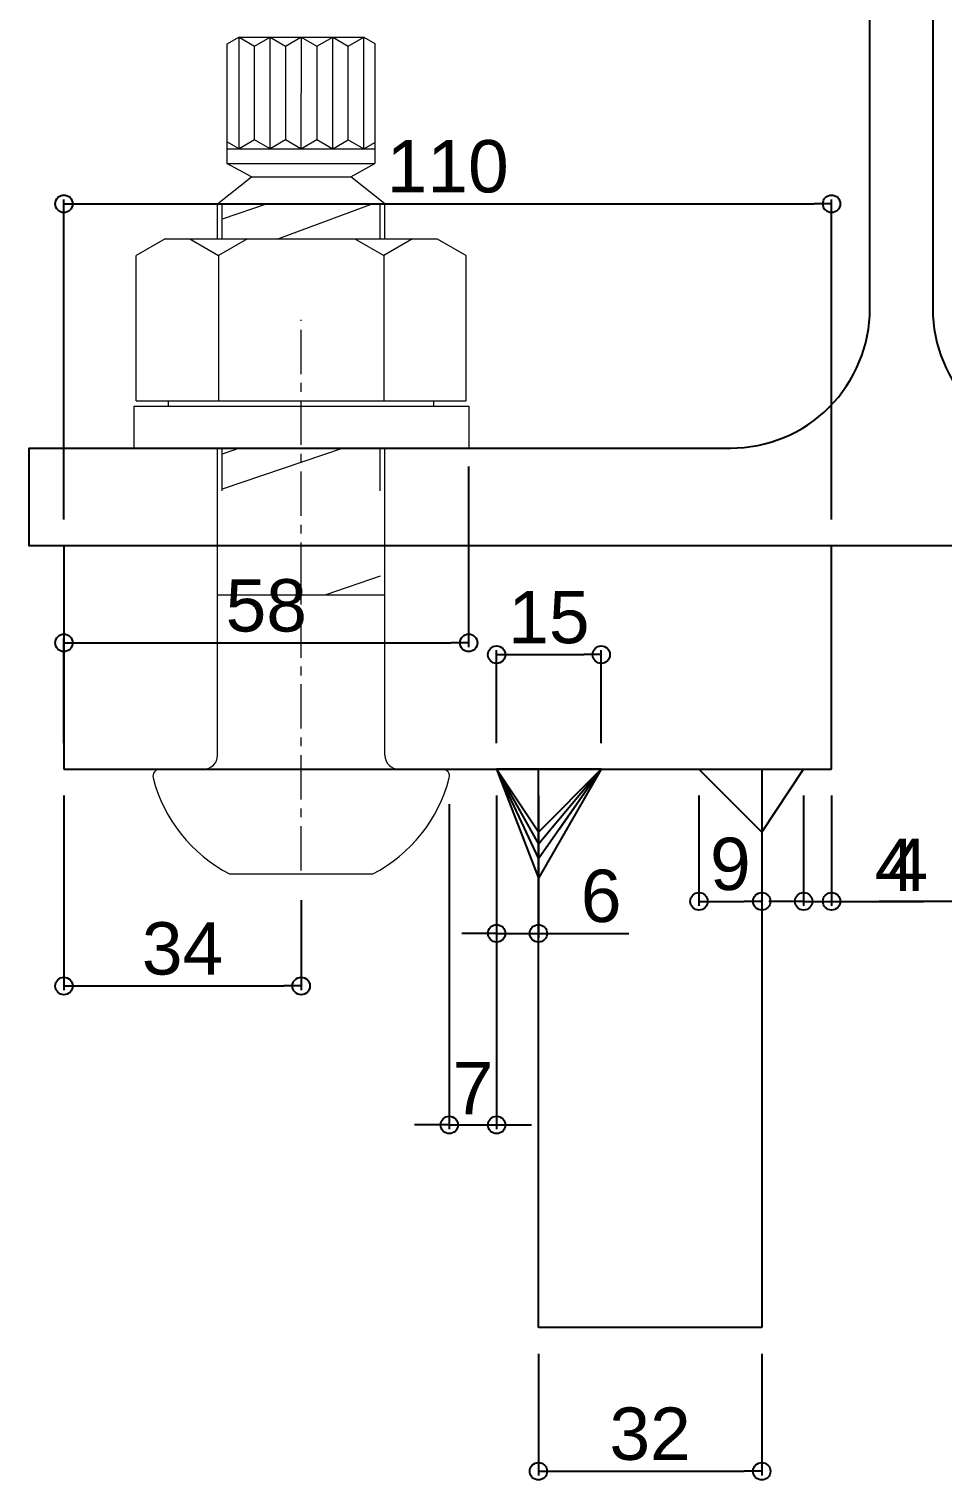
# Model space of a CAD drawing. Header units: millimetres. Extents: x -2880 to 3894, y -2977 to 4857.
# Drawn here: x 1428 to 1559, y -586.5 to -378.6 of the extents above; entities that cross this region are included whole.
import ezdxf

# ---------------------------------------------------------------- set-up
doc = ezdxf.new("R2010")
doc.units = ezdxf.units.MM
doc.header["$MEASUREMENT"] = 0
doc.linetypes.add('CENTER', pattern=[50.8, 31.75, -6.35, 6.35, -6.35])
doc.layers.add('gauge', color=1, linetype='Continuous')
doc.layers.add('KB', color=7, linetype='Continuous')
doc.layers.add('不明1', color=6, linetype='Continuous', lineweight=18)
doc.layers.add('中心線', color=4, linetype='CENTER', lineweight=13)
doc.styles.get("Standard").update_dxf_attribs({"font": 'arial.ttf'})
doc.dimstyles.new('コピー ～ 一般寸法', dxfattribs={"dimscale": 0.5, "dimtxt": 15, "dimasz": 5, "dimexe": 1.25, "dimexo": 7.5, "dimgap": 3, "dimtad": 1, "dimdec": 1, "dimdsep": 46, "dimtxsty": 'Standard', "dimblk": 'ORIGIN', "dimcen": 0, "dimclrd": 256, "dimclre": 256, "dimclrt": 256, "dimadec": 0, "dimazin": 0, "dimtfac": 1, "dimtdec": 1, "dimtmove": 0, "dimatfit": 3, "dimfxl": 0, "dimarcsym": 0})

# ---------------------------------------------------------------- blocks, each defined once
blk = doc.blocks.new('_Origin')
at = {"color": 0, "linetype": 'ByBlock', "lineweight": -2}
blk.add_line((0, 0), (-1, 0), dxfattribs=at)
blk.add_circle((0, 0), 0.5, dxfattribs=at)
blk = doc.blocks.new('*D443')
at = {"layer": 'Defpoints', "color": 0}
for p in [(1500.99, -564.67), (1532.99, -564.67), (1532.99, -585.26)]:
    blk.add_point(p, dxfattribs=at)
at = {"layer": 'KB', "lineweight": -2}
for p, q in [((1500.99, -568.42), (1500.99, -585.89)), ((1532.99, -568.42), (1532.99, -585.89)), ((1503.49, -585.26), (1530.49, -585.26))]:
    blk.add_line(p, q, dxfattribs=at)
at = {"layer": 'KB', "lineweight": -2, "xscale": 2.5, "yscale": 2.5, "zscale": 2.5, "rotation": 180}
blk.add_blockref('_Origin', (1500.99, -585.26), dxfattribs=at)
at = {"layer": 'KB', "lineweight": -2, "xscale": 2.5, "yscale": 2.5, "zscale": 2.5}
blk.add_blockref('_Origin', (1532.99, -585.26), dxfattribs=at)
at = {"layer": 'KB', "insert": (1516.99, -579.93), "char_height": 7.5, "attachment_point": 5}
blk.add_mtext('32', dxfattribs=at)
blk = doc.blocks.new('*D444')
at = {"layer": 'Defpoints', "color": 0}
for p in [(1509.99, -468.26), (1494.99, -484.67), (1509.99, -484.67)]:
    blk.add_point(p, dxfattribs=at)
at = {"layer": 'gauge', "lineweight": -2}
for p, q in [((1494.99, -480.92), (1494.99, -467.63)), ((1509.99, -480.92), (1509.99, -467.63)), ((1497.49, -468.26), (1507.49, -468.26))]:
    blk.add_line(p, q, dxfattribs=at)
at = {"layer": 'gauge', "lineweight": -2, "xscale": 2.5, "yscale": 2.5, "zscale": 2.5, "rotation": 180}
blk.add_blockref('_Origin', (1494.99, -468.26), dxfattribs=at)
at = {"layer": 'gauge', "lineweight": -2, "xscale": 2.5, "yscale": 2.5, "zscale": 2.5}
blk.add_blockref('_Origin', (1509.99, -468.26), dxfattribs=at)
at = {"layer": 'gauge', "insert": (1502.49, -462.93), "char_height": 7.5, "attachment_point": 5}
blk.add_mtext('15', dxfattribs=at)
blk = doc.blocks.new('*D122')
at = {"layer": 'Defpoints', "color": 0}
for p in [(1542.99, -403.67), (1432.99, -452.67), (1542.99, -452.67)]:
    blk.add_point(p, dxfattribs=at)
at = {"layer": 'gauge', "lineweight": -2}
for p, q in [((1432.99, -448.92), (1432.99, -403.04)), ((1542.99, -448.92), (1542.99, -403.04)), ((1435.49, -403.67), (1540.49, -403.67))]:
    blk.add_line(p, q, dxfattribs=at)
at = {"layer": 'gauge', "lineweight": -2, "xscale": 2.5, "yscale": 2.5, "zscale": 2.5, "rotation": 180}
blk.add_blockref('_Origin', (1432.99, -403.67), dxfattribs=at)
at = {"layer": 'gauge', "lineweight": -2, "xscale": 2.5, "yscale": 2.5, "zscale": 2.5}
blk.add_blockref('_Origin', (1542.99, -403.67), dxfattribs=at)
at = {"layer": 'gauge', "insert": (1487.99, -398.34), "char_height": 7.5, "attachment_point": 5}
blk.add_mtext('110', dxfattribs=at)
blk = doc.blocks.new('*D123')
at = {"layer": 'Defpoints', "color": 0}
for p in [(1432.99, -484.67), (1466.99, -499.68), (1466.99, -515.73)]:
    blk.add_point(p, dxfattribs=at)
at = {"layer": 'gauge', "lineweight": -2}
for p, q in [((1432.99, -488.42), (1432.99, -516.35)), ((1466.99, -503.43), (1466.99, -516.35)), ((1435.49, -515.73), (1464.49, -515.73))]:
    blk.add_line(p, q, dxfattribs=at)
at = {"layer": 'gauge', "lineweight": -2, "xscale": 2.5, "yscale": 2.5, "zscale": 2.5, "rotation": 180}
blk.add_blockref('_Origin', (1432.99, -515.73), dxfattribs=at)
at = {"layer": 'gauge', "lineweight": -2, "xscale": 2.5, "yscale": 2.5, "zscale": 2.5}
blk.add_blockref('_Origin', (1466.99, -515.73), dxfattribs=at)
at = {"layer": 'gauge', "insert": (1449.99, -510.4), "char_height": 7.5, "attachment_point": 5}
blk.add_mtext('34', dxfattribs=at)
blk = doc.blocks.new('*D445')
at = {"layer": 'Defpoints', "color": 0}
for p in [(1538.99, -484.67), (1542.99, -484.67), (1542.99, -503.61)]:
    blk.add_point(p, dxfattribs=at)
at = {"layer": 'gauge', "lineweight": -2}
for p, q in [((1538.99, -488.42), (1538.99, -504.24)), ((1542.99, -488.42), (1542.99, -504.24)), ((1536.49, -503.61), (1533.99, -503.61)), ((1538.99, -503.61), (1542.99, -503.61)), ((1545.49, -503.61), (1556.17, -503.61))]:
    blk.add_line(p, q, dxfattribs=at)
at = {"layer": 'gauge', "lineweight": -2, "xscale": 2.5, "yscale": 2.5, "zscale": 2.5}
blk.add_blockref('_Origin', (1538.99, -503.61), dxfattribs=at)
at = {"layer": 'gauge', "lineweight": -2, "xscale": 2.5, "yscale": 2.5, "zscale": 2.5, "rotation": 180}
blk.add_blockref('_Origin', (1542.99, -503.61), dxfattribs=at)
at = {"layer": 'gauge', "insert": (1552.08, -498.36), "char_height": 7.5, "attachment_point": 5}
blk.add_mtext('4', dxfattribs=at)
blk = doc.blocks.new('*D124')
at = {"layer": 'Defpoints', "color": 0}
for p in [(1490.99, -437.56), (1490.99, -466.57), (1432.99, -484.67)]:
    blk.add_point(p, dxfattribs=at)
at = {"layer": 'gauge', "lineweight": -2}
for p, q in [((1490.99, -441.31), (1490.99, -467.2)), ((1432.99, -480.92), (1432.99, -465.95)), ((1435.49, -466.57), (1488.49, -466.57))]:
    blk.add_line(p, q, dxfattribs=at)
at = {"layer": 'gauge', "lineweight": -2, "xscale": 2.5, "yscale": 2.5, "zscale": 2.5, "rotation": 180}
blk.add_blockref('_Origin', (1432.99, -466.57), dxfattribs=at)
at = {"layer": 'gauge', "lineweight": -2, "xscale": 2.5, "yscale": 2.5, "zscale": 2.5}
blk.add_blockref('_Origin', (1490.99, -466.57), dxfattribs=at)
at = {"layer": 'gauge', "insert": (1461.99, -461.25), "char_height": 7.5, "attachment_point": 5}
blk.add_mtext('58', dxfattribs=at)
blk = doc.blocks.new('*D446')
at = {"layer": 'Defpoints', "color": 0}
for p in [(1494.99, -484.67), (1500.99, -484.67), (1500.99, -508.2)]:
    blk.add_point(p, dxfattribs=at)
at = {"layer": 'gauge', "lineweight": -2}
for p, q in [((1494.99, -488.42), (1494.99, -508.82)), ((1500.99, -488.42), (1500.99, -508.82)), ((1492.49, -508.2), (1489.99, -508.2)), ((1494.99, -508.2), (1500.99, -508.2)), ((1503.49, -508.2), (1513.95, -508.2))]:
    blk.add_line(p, q, dxfattribs=at)
at = {"layer": 'gauge', "lineweight": -2, "xscale": 2.5, "yscale": 2.5, "zscale": 2.5}
blk.add_blockref('_Origin', (1494.99, -508.2), dxfattribs=at)
at = {"layer": 'gauge', "lineweight": -2, "xscale": 2.5, "yscale": 2.5, "zscale": 2.5, "rotation": 180}
blk.add_blockref('_Origin', (1500.99, -508.2), dxfattribs=at)
at = {"layer": 'gauge', "insert": (1509.97, -502.87), "char_height": 7.5, "attachment_point": 5}
blk.add_mtext('6', dxfattribs=at)
blk = doc.blocks.new('*D447')
at = {"layer": 'Defpoints', "color": 0}
for p in [(1523.99, -484.67), (1532.99, -493.67), (1532.99, -503.61)]:
    blk.add_point(p, dxfattribs=at)
at = {"layer": 'gauge', "lineweight": -2}
for p, q in [((1523.99, -488.42), (1523.99, -504.24)), ((1532.99, -497.42), (1532.99, -504.24)), ((1526.49, -503.61), (1530.49, -503.61))]:
    blk.add_line(p, q, dxfattribs=at)
at = {"layer": 'gauge', "lineweight": -2, "xscale": 2.5, "yscale": 2.5, "zscale": 2.5, "rotation": 180}
blk.add_blockref('_Origin', (1523.99, -503.61), dxfattribs=at)
at = {"layer": 'gauge', "lineweight": -2, "xscale": 2.5, "yscale": 2.5, "zscale": 2.5}
blk.add_blockref('_Origin', (1532.99, -503.61), dxfattribs=at)
at = {"layer": 'gauge', "insert": (1528.49, -498.29), "char_height": 7.5, "attachment_point": 5}
blk.add_mtext('9', dxfattribs=at)
blk = doc.blocks.new('*D448')
at = {"layer": 'Defpoints', "color": 0}
for p in [(1488.21, -485.93), (1494.99, -484.67), (1494.99, -535.64)]:
    blk.add_point(p, dxfattribs=at)
at = {"layer": 'gauge', "lineweight": -2}
for p, q in [((1494.99, -488.42), (1494.99, -536.27)), ((1488.21, -489.68), (1488.21, -536.27)), ((1485.71, -535.64), (1483.21, -535.64)), ((1488.21, -535.64), (1494.99, -535.64)), ((1497.49, -535.64), (1499.99, -535.64))]:
    blk.add_line(p, q, dxfattribs=at)
at = {"layer": 'gauge', "lineweight": -2, "xscale": 2.5, "yscale": 2.5, "zscale": 2.5}
blk.add_blockref('_Origin', (1488.21, -535.64), dxfattribs=at)
at = {"layer": 'gauge', "lineweight": -2, "xscale": 2.5, "yscale": 2.5, "zscale": 2.5, "rotation": 180}
blk.add_blockref('_Origin', (1494.99, -535.64), dxfattribs=at)
at = {"layer": 'gauge', "insert": (1491.6, -530.39), "char_height": 7.5, "attachment_point": 5}
blk.add_mtext('7', dxfattribs=at)
blk = doc.blocks.new('*D451')
at = {"layer": 'Defpoints', "color": 0}
for p in [(1562.99, -484.67), (1566.99, -484.67), (1562.99, -503.61)]:
    blk.add_point(p, dxfattribs=at)
at = {"layer": 'gauge', "lineweight": -2}
for p, q in [((1562.99, -488.42), (1562.99, -504.24)), ((1566.99, -488.42), (1566.99, -504.24)), ((1560.49, -503.61), (1549.81, -503.61)), ((1566.99, -503.61), (1562.99, -503.61)), ((1569.49, -503.61), (1571.99, -503.61))]:
    blk.add_line(p, q, dxfattribs=at)
at = {"layer": 'gauge', "lineweight": -2, "xscale": 2.5, "yscale": 2.5, "zscale": 2.5}
blk.add_blockref('_Origin', (1562.99, -503.61), dxfattribs=at)
at = {"layer": 'gauge', "lineweight": -2, "xscale": 2.5, "yscale": 2.5, "zscale": 2.5, "rotation": 180}
blk.add_blockref('_Origin', (1566.99, -503.61), dxfattribs=at)
at = {"layer": 'gauge', "insert": (1553.9, -498.36), "char_height": 7.5, "attachment_point": 5}
blk.add_mtext('4', dxfattribs=at)
blk = doc.blocks.new('*D402')
at = {"layer": 'Defpoints', "color": 0}
for p in [(1500.99, -564.67), (1532.99, -564.67), (1532.99, -585.26)]:
    blk.add_point(p, dxfattribs=at)
at = {"layer": 'KB', "lineweight": -2}
for p, q in [((1500.99, -568.42), (1500.99, -585.89)), ((1532.99, -568.42), (1532.99, -585.89)), ((1503.49, -585.26), (1530.49, -585.26))]:
    blk.add_line(p, q, dxfattribs=at)
at = {"layer": 'KB', "lineweight": -2, "xscale": 2.5, "yscale": 2.5, "zscale": 2.5, "rotation": 180}
blk.add_blockref('_Origin', (1500.99, -585.26), dxfattribs=at)
at = {"layer": 'KB', "lineweight": -2, "xscale": 2.5, "yscale": 2.5, "zscale": 2.5}
blk.add_blockref('_Origin', (1532.99, -585.26), dxfattribs=at)
at = {"layer": 'KB', "insert": (1516.99, -579.93), "char_height": 7.5, "attachment_point": 5}
blk.add_mtext('32', dxfattribs=at)
blk = doc.blocks.new('*D403')
at = {"layer": 'Defpoints', "color": 0}
for p in [(1509.99, -468.26), (1494.99, -484.67), (1509.99, -484.67)]:
    blk.add_point(p, dxfattribs=at)
at = {"layer": 'gauge', "lineweight": -2}
for p, q in [((1494.99, -480.92), (1494.99, -467.63)), ((1509.99, -480.92), (1509.99, -467.63)), ((1497.49, -468.26), (1507.49, -468.26))]:
    blk.add_line(p, q, dxfattribs=at)
at = {"layer": 'gauge', "lineweight": -2, "xscale": 2.5, "yscale": 2.5, "zscale": 2.5, "rotation": 180}
blk.add_blockref('_Origin', (1494.99, -468.26), dxfattribs=at)
at = {"layer": 'gauge', "lineweight": -2, "xscale": 2.5, "yscale": 2.5, "zscale": 2.5}
blk.add_blockref('_Origin', (1509.99, -468.26), dxfattribs=at)
at = {"layer": 'gauge', "insert": (1502.49, -462.93), "char_height": 7.5, "attachment_point": 5}
blk.add_mtext('15', dxfattribs=at)
blk = doc.blocks.new('*D109')
at = {"layer": 'Defpoints', "color": 0}
for p in [(1432.99, -484.67), (1466.99, -499.68), (1466.99, -515.73)]:
    blk.add_point(p, dxfattribs=at)
at = {"layer": 'gauge', "lineweight": -2}
for p, q in [((1432.99, -488.42), (1432.99, -516.35)), ((1466.99, -503.43), (1466.99, -516.35)), ((1435.49, -515.73), (1464.49, -515.73))]:
    blk.add_line(p, q, dxfattribs=at)
at = {"layer": 'gauge', "lineweight": -2, "xscale": 2.5, "yscale": 2.5, "zscale": 2.5, "rotation": 180}
blk.add_blockref('_Origin', (1432.99, -515.73), dxfattribs=at)
at = {"layer": 'gauge', "lineweight": -2, "xscale": 2.5, "yscale": 2.5, "zscale": 2.5}
blk.add_blockref('_Origin', (1466.99, -515.73), dxfattribs=at)
at = {"layer": 'gauge', "insert": (1449.99, -510.4), "char_height": 7.5, "attachment_point": 5}
blk.add_mtext('34', dxfattribs=at)
blk = doc.blocks.new('*D404')
at = {"layer": 'Defpoints', "color": 0}
for p in [(1538.99, -484.67), (1542.99, -484.67), (1542.99, -503.61)]:
    blk.add_point(p, dxfattribs=at)
at = {"layer": 'gauge', "lineweight": -2}
for p, q in [((1538.99, -488.42), (1538.99, -504.24)), ((1542.99, -488.42), (1542.99, -504.24)), ((1536.49, -503.61), (1533.99, -503.61)), ((1538.99, -503.61), (1542.99, -503.61)), ((1545.49, -503.61), (1556.17, -503.61))]:
    blk.add_line(p, q, dxfattribs=at)
at = {"layer": 'gauge', "lineweight": -2, "xscale": 2.5, "yscale": 2.5, "zscale": 2.5}
blk.add_blockref('_Origin', (1538.99, -503.61), dxfattribs=at)
at = {"layer": 'gauge', "lineweight": -2, "xscale": 2.5, "yscale": 2.5, "zscale": 2.5, "rotation": 180}
blk.add_blockref('_Origin', (1542.99, -503.61), dxfattribs=at)
at = {"layer": 'gauge', "insert": (1552.08, -498.36), "char_height": 7.5, "attachment_point": 5}
blk.add_mtext('4', dxfattribs=at)
blk = doc.blocks.new('*D405')
at = {"layer": 'Defpoints', "color": 0}
for p in [(1494.99, -484.67), (1500.99, -484.67), (1500.99, -508.2)]:
    blk.add_point(p, dxfattribs=at)
at = {"layer": 'gauge', "lineweight": -2}
for p, q in [((1494.99, -488.42), (1494.99, -508.82)), ((1500.99, -488.42), (1500.99, -508.82)), ((1492.49, -508.2), (1489.99, -508.2)), ((1494.99, -508.2), (1500.99, -508.2)), ((1503.49, -508.2), (1513.95, -508.2))]:
    blk.add_line(p, q, dxfattribs=at)
at = {"layer": 'gauge', "lineweight": -2, "xscale": 2.5, "yscale": 2.5, "zscale": 2.5}
blk.add_blockref('_Origin', (1494.99, -508.2), dxfattribs=at)
at = {"layer": 'gauge', "lineweight": -2, "xscale": 2.5, "yscale": 2.5, "zscale": 2.5, "rotation": 180}
blk.add_blockref('_Origin', (1500.99, -508.2), dxfattribs=at)
at = {"layer": 'gauge', "insert": (1509.97, -502.87), "char_height": 7.5, "attachment_point": 5}
blk.add_mtext('6', dxfattribs=at)
blk = doc.blocks.new('*D406')
at = {"layer": 'Defpoints', "color": 0}
for p in [(1523.99, -484.67), (1532.99, -493.67), (1532.99, -503.61)]:
    blk.add_point(p, dxfattribs=at)
at = {"layer": 'gauge', "lineweight": -2}
for p, q in [((1523.99, -488.42), (1523.99, -504.24)), ((1532.99, -497.42), (1532.99, -504.24)), ((1526.49, -503.61), (1530.49, -503.61))]:
    blk.add_line(p, q, dxfattribs=at)
at = {"layer": 'gauge', "lineweight": -2, "xscale": 2.5, "yscale": 2.5, "zscale": 2.5, "rotation": 180}
blk.add_blockref('_Origin', (1523.99, -503.61), dxfattribs=at)
at = {"layer": 'gauge', "lineweight": -2, "xscale": 2.5, "yscale": 2.5, "zscale": 2.5}
blk.add_blockref('_Origin', (1532.99, -503.61), dxfattribs=at)
at = {"layer": 'gauge', "insert": (1528.49, -498.29), "char_height": 7.5, "attachment_point": 5}
blk.add_mtext('9', dxfattribs=at)
blk = doc.blocks.new('*D407')
at = {"layer": 'Defpoints', "color": 0}
for p in [(1488.21, -485.93), (1494.99, -484.67), (1494.99, -535.64)]:
    blk.add_point(p, dxfattribs=at)
at = {"layer": 'gauge', "lineweight": -2}
for p, q in [((1494.99, -488.42), (1494.99, -536.27)), ((1488.21, -489.68), (1488.21, -536.27)), ((1485.71, -535.64), (1483.21, -535.64)), ((1488.21, -535.64), (1494.99, -535.64)), ((1497.49, -535.64), (1499.99, -535.64))]:
    blk.add_line(p, q, dxfattribs=at)
at = {"layer": 'gauge', "lineweight": -2, "xscale": 2.5, "yscale": 2.5, "zscale": 2.5}
blk.add_blockref('_Origin', (1488.21, -535.64), dxfattribs=at)
at = {"layer": 'gauge', "lineweight": -2, "xscale": 2.5, "yscale": 2.5, "zscale": 2.5, "rotation": 180}
blk.add_blockref('_Origin', (1494.99, -535.64), dxfattribs=at)
at = {"layer": 'gauge', "insert": (1491.6, -530.39), "char_height": 7.5, "attachment_point": 5}
blk.add_mtext('7', dxfattribs=at)

msp = doc.modelspace()

# ---------------------------------------------------------------- linework, layer by layer
msp.add_lwpolyline([(1528.491, -438.674, 0.4142136), (1548.491, -418.674), (1548.491, -86.674, 0.4142136), (1528.491, -66.674), (1427.991, -66.674), (1427.991, -52.674), (1677.991, -52.674), (1677.991, -66.674), (1577.491, -66.674, 0.4142136), (1557.491, -86.674), (1557.491, -418.674, 0.4142136), (1577.491, -438.674), (1677.991, -438.674), (1677.991, -452.674), (1427.991, -452.674), (1427.991, -438.674)], format="xyb", close=True)
at = {"layer": 'gauge'}
for p, q in [((1509.991, -484.674), (1494.991, -484.674)), ((1500.991, -493.674), (1494.991, -484.674)), ((1494.991, -484.674), (1500.991, -495.4)), ((1494.991, -484.674), (1500.991, -497.528)), ((1494.991, -484.674), (1500.991, -500.263)), ((1509.991, -484.674), (1494.991, -484.674)), ((1500.991, -493.674), (1494.991, -484.674)), ((1494.991, -484.674), (1500.991, -495.4)), ((1494.991, -484.674), (1500.991, -497.528)), ((1494.991, -484.674), (1500.991, -500.263)), ((1509.991, -484.674), (1500.991, -493.674)), ((1509.991, -484.674), (1500.991, -495.4)), ((1509.991, -484.674), (1500.991, -500.263)), ((1509.991, -484.674), (1500.991, -497.528)), ((1509.991, -484.674), (1500.991, -493.674)), ((1509.991, -484.674), (1500.991, -495.4)), ((1509.991, -484.674), (1500.991, -500.263)), ((1509.991, -484.674), (1500.991, -497.528)), ((1509.991, -484.674), (1503.991, -493.243)), ((1509.991, -484.674), (1503.991, -493.243)), ((1523.991, -484.674), (1538.991, -484.674)), ((1523.991, -484.674), (1532.991, -493.674)), ((1523.991, -484.674), (1538.991, -484.674)), ((1523.991, -484.674), (1532.991, -493.674)), ((1532.991, -493.674), (1538.991, -484.674)), ((1532.991, -493.674), (1538.991, -484.674))]:
    msp.add_line(p, q, dxfattribs=at)
at = {"layer": 'KB'}
for p, q in [((1542.991, -452.674), (1432.991, -452.674)), ((1432.991, -452.674), (1432.991, -484.674)), ((1542.991, -452.674), (1432.991, -452.674)), ((1432.991, -452.674), (1432.991, -484.674)), ((1542.991, -484.674), (1542.991, -452.674)), ((1542.991, -484.674), (1542.991, -452.674)), ((1432.991, -484.674), (1542.991, -484.674)), ((1432.991, -484.674), (1542.991, -484.674)), ((1500.991, -564.674), (1500.991, -484.674)), ((1500.991, -564.674), (1500.991, -484.674)), ((1532.991, -484.674), (1532.991, -564.674)), ((1532.991, -484.674), (1532.991, -564.674)), ((1532.991, -564.674), (1500.991, -564.674)), ((1532.991, -564.674), (1500.991, -564.674))]:
    msp.add_line(p, q, dxfattribs=at)
at = {"layer": '不明1', "linetype": 'Continuous'}
for p, q in [((1458.105, -379.797), (1456.34, -380.815)), ((1458.105, -379.797), (1475.955, -379.797)), ((1458.105, -395.797), (1458.105, -379.797)), ((1458.105, -379.797), (1460.317, -381.074)), ((1460.317, -381.074), (1462.529, -379.797)), ((1462.529, -395.797), (1462.529, -379.797)), ((1462.529, -379.797), (1464.74, -381.074)), ((1464.74, -381.074), (1466.952, -379.797)), ((1466.991, -379.797), (1466.952, -395.797)), ((1466.991, -379.797), (1469.242, -381.096)), ((1469.242, -381.096), (1471.532, -379.774)), ((1471.532, -395.797), (1471.532, -379.797)), ((1471.532, -379.797), (1473.744, -381.074)), ((1473.744, -381.074), (1475.955, -379.797)), ((1475.955, -395.797), (1475.955, -379.797)), ((1475.955, -379.797), (1477.546, -380.715)), ((1456.34, -380.815), (1456.34, -397.898)), ((1460.317, -394.52), (1460.317, -381.074)), ((1464.74, -381.074), (1464.74, -394.52)), ((1469.242, -381.096), (1469.242, -394.475)), ((1473.744, -394.52), (1473.744, -381.074)), ((1477.546, -380.715), (1477.546, -397.898)), ((1458.105, -395.797), (1456.34, -394.778)), ((1460.317, -394.52), (1458.105, -395.797)), ((1462.529, -395.797), (1460.317, -394.52)), ((1464.74, -394.52), (1462.529, -395.797)), ((1466.952, -395.797), (1464.74, -394.52)), ((1466.952, -395.797), (1469.242, -394.475)), ((1469.242, -394.475), (1471.532, -395.797)), ((1471.532, -395.797), (1473.744, -394.52)), ((1473.744, -394.52), (1475.955, -395.797)), ((1475.955, -395.797), (1477.564, -394.868)), ((1456.34, -395.797), (1477.564, -395.797)), ((1456.34, -397.898), (1477.546, -397.898)), ((1459.868, -399.797), (1456.34, -397.898)), ((1474.114, -399.797), (1477.546, -397.898)), ((1454.991, -403.674), (1459.868, -399.797)), ((1459.868, -399.797), (1474.114, -399.797)), ((1459.868, -399.797), (1474.114, -399.797)), ((1478.991, -403.674), (1474.114, -399.797)), ((1454.991, -403.674), (1478.991, -403.674)), ((1454.991, -408.674), (1454.991, -403.674)), ((1462.114, -403.674), (1455.692, -405.891)), ((1455.692, -408.674), (1455.692, -403.674)), ((1477.237, -403.674), (1463.754, -408.674)), ((1478.291, -408.674), (1478.291, -403.674)), ((1478.991, -408.674), (1478.991, -403.674)), ((1447.491, -408.674), (1443.341, -411.07)), ((1447.491, -408.674), (1486.491, -408.674)), ((1451.016, -408.674), (1455.166, -411.07)), ((1459.316, -408.674), (1455.166, -411.07)), ((1474.666, -408.674), (1478.816, -411.07)), ((1482.966, -408.674), (1478.816, -411.07)), ((1486.491, -408.674), (1490.641, -411.07)), ((1443.341, -431.874), (1443.341, -411.07)), ((1455.166, -411.07), (1455.166, -431.874)), ((1478.816, -411.07), (1478.816, -431.874)), ((1490.641, -431.874), (1490.641, -411.07)), ((1443.341, -431.874), (1490.641, -431.874)), ((1447.991, -432.674), (1447.991, -431.874)), ((1485.991, -432.674), (1485.991, -431.874)), ((1442.991, -432.674), (1490.991, -432.674)), ((1442.991, -432.674), (1442.991, -438.674)), ((1447.991, -432.674), (1485.991, -432.674)), ((1490.991, -432.674), (1490.991, -438.674)), ((1442.991, -438.674), (1490.991, -438.674)), ((1454.991, -482.674), (1454.991, -438.674)), ((1455.692, -444.797), (1455.692, -438.674)), ((1458.148, -438.674), (1455.692, -439.536)), ((1473.018, -438.674), (1455.692, -444.567)), ((1478.291, -444.797), (1478.291, -438.674)), ((1478.991, -482.674), (1478.991, -438.674)), ((1478.291, -457.035), (1470.532, -459.674)), ((1454.991, -459.674), (1478.991, -459.674)), ((1452.991, -484.674), (1446.741, -484.674)), ((1480.991, -484.674), (1487.241, -484.674)), ((1456.723, -499.674), (1477.259, -499.674))]:
    msp.add_line(p, q, dxfattribs=at)
for centre, radius, start, end in [((1452.991, -482.674), 2, 270, 0), ((1480.991, -482.674), 2, 180, 270), ((1446.741, -485.674), 1, 90, 194.40202), ((1466.597, -480.576), 21.5, 194.40178, 242.66196), ((1467.385, -480.576), 21.5, 297.33804, 345.59822), ((1487.241, -485.674), 1, 345.59798, 90)]:
    msp.add_arc(centre, radius, start, end, dxfattribs=at)
at = {"layer": '中心線', "color": 7, "ltscale": 0.2}
for q in [(1466.991, -420.297), (1466.991, -435.174)]:
    msp.add_line((1466.991, -499.174), q, dxfattribs=at)

# ---------------------------------------------------------------- dimensions: what is measured, and where the dimension line sits
at = {"layer": 'gauge'}
for base, p1, p2, picture, middle in [((1542.991, -403.667), (1432.991, -452.674), (1542.991, -452.674), '*D122', (1487.991, -403.667)), ((1466.991, -515.729), (1432.991, -484.674), (1466.991, -499.678), '*D123', (1449.991, -515.729)), ((1466.991, -515.729), (1432.991, -484.674), (1466.991, -499.678), '*D109', (1449.991, -515.729))]:
    dim = msp.add_linear_dim(base=base, p1=p1, p2=p2, dimstyle='コピー ～ 一般寸法', dxfattribs=at)
    dim.commit()
    dim.dimension.update_dxf_attribs({"geometry": picture, "text_midpoint": middle, "dimtype": 160})
for base, p1, p2, override, picture, middle in [((1490.991, -466.575), (1432.991, -484.674), (1490.991, -437.555), {"dimfxl": 0.18}, '*D124', (1461.991, -466.575)), ((1494.991, -535.642), (1488.21, -485.926), (1494.991, -484.674), {"dimdec": 0, "dimfxl": 0.18}, '*D448', (1491.601, -535.642)), ((1494.991, -535.642), (1488.21, -485.926), (1494.991, -484.674), {"dimdec": 0, "dimfxl": 0.18}, '*D407', (1491.601, -535.642))]:
    dim = msp.add_linear_dim(base=base, p1=p1, p2=p2, dimstyle='コピー ～ 一般寸法', override=override, dxfattribs=at)
    dim.commit()
    dim.dimension.update_dxf_attribs({"geometry": picture, "text_midpoint": middle, "dimtype": 160})
for base, p1, p2, picture, middle in [((1509.991, -468.257), (1494.991, -484.674), (1509.991, -484.674), '*D444', (1502.491, -462.928)), ((1509.991, -468.257), (1494.991, -484.674), (1509.991, -484.674), '*D403', (1502.491, -462.928)), ((1542.991, -503.614), (1538.991, -484.674), (1542.991, -484.674), '*D445', (1552.082, -498.364)), ((1542.991, -503.614), (1538.991, -484.674), (1542.991, -484.674), '*D404', (1552.082, -498.364))]:
    dim = msp.add_linear_dim(base=base, p1=p1, p2=p2, dimstyle='コピー ～ 一般寸法', dxfattribs=at)
    dim.commit()
    dim.dimension.update_dxf_attribs({"geometry": picture, "text_midpoint": middle})
for base, p1, p2, picture, middle in [((1500.991, -508.198), (1494.991, -484.674), (1500.991, -484.674), '*D446', (1509.97, -502.869)), ((1500.991, -508.198), (1494.991, -484.674), (1500.991, -484.674), '*D405', (1509.97, -502.869)), ((1532.991, -503.614), (1523.991, -484.674), (1532.991, -493.674), '*D447', (1528.491, -498.285)), ((1532.991, -503.614), (1523.991, -484.674), (1532.991, -493.674), '*D406', (1528.491, -498.285))]:
    dim = msp.add_linear_dim(base=base, p1=p1, p2=p2, dimstyle='コピー ～ 一般寸法', override={"dimfxl": 0.18}, dxfattribs=at)
    dim.commit()
    dim.dimension.update_dxf_attribs({"geometry": picture, "text_midpoint": middle})
dim = msp.add_linear_dim(base=(1562.991, -503.614), p1=(1566.991, -484.674), p2=(1562.991, -484.674), angle=180, dimstyle='コピー ～ 一般寸法', dxfattribs=at)
dim.commit()
dim.dimension.update_dxf_attribs({"geometry": '*D451', "text_midpoint": (1553.9, -498.364)})
at = {"layer": 'KB'}
for picture in ['*D443', '*D402']:
    dim = msp.add_linear_dim(base=(1532.991, -585.26), p1=(1500.991, -564.674), p2=(1532.991, -564.674), dimstyle='コピー ～ 一般寸法', dxfattribs=at)
    dim.commit()
    dim.dimension.update_dxf_attribs({"geometry": picture, "text_midpoint": (1516.991, -579.931)})

doc.saveas('drawing.dxf')
